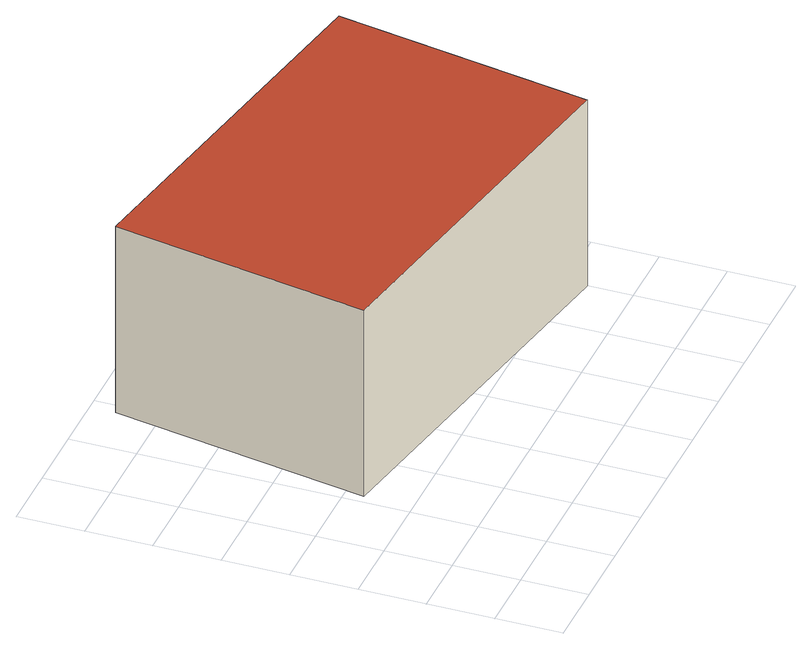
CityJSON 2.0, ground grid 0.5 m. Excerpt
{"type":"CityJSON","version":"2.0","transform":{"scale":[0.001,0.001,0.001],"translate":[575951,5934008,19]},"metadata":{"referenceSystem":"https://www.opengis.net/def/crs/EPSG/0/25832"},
"CityObjects":{
"building1":{"type":"Building","attributes":{"Grundfläche 2D":"5.894482","Grundhöhe NN":"19.444"},"geometry":[{"type":"Solid","lod":"3","boundaries":[[[[0,1,2,3]],[[4,5,3,2]],[[5,6,0,3]],[[6,7,1,0]],[[7,4,2,1]],[[7,6,5,4]]]],"semantics":{"surfaces":[{"type":"RoofSurface"},{"type":"WallSurface"},{"type":"GroundSurface"}],"values":[[0,1,1,1,1,2]]}}]}
},
"vertices":[
[924,3315,1986],[572,1364,1986],[3498,836,1986],[3850,2787,1986],[3498,836,444],[3850,2787,444],[924,3315,444],[572,1364,444]
]}
